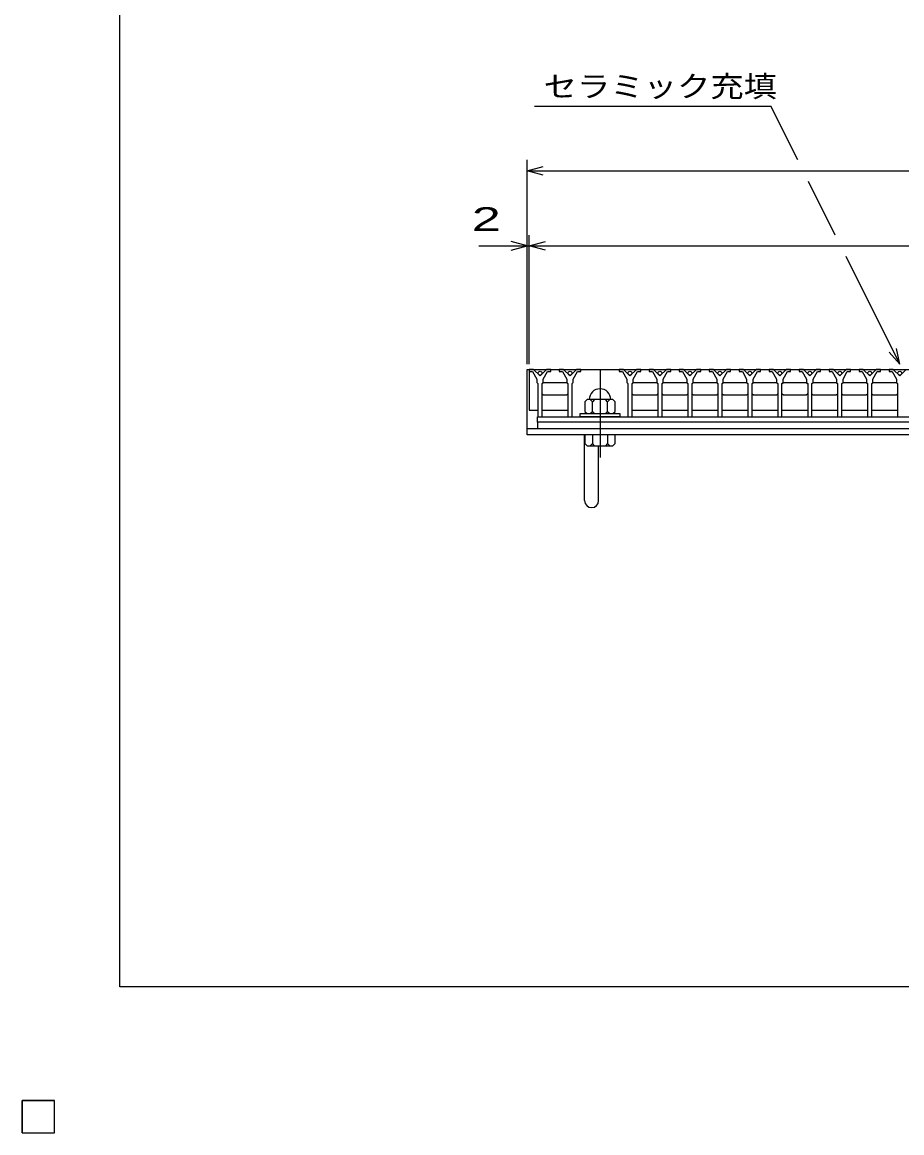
# Model space of a CAD drawing. Units: millimetres, scale not verified. Extents: x -1820 to 1731, y -1282 to 1054.
# Drawn here: x -1820 to -1001, y -1282 to -249 of the extents above; entities that cross this region are included whole.
import ezdxf
from ezdxf.enums import TextEntityAlignment as Align

# ---------------------------------------------------------------- set-up
doc = ezdxf.new("R2010")
doc.units = ezdxf.units.MM
doc.header["$LTSCALE"] = 10
doc.linetypes.add('CHAIN', pattern=[18.5, 12, -1.5, 3.5, -1.5])
for name, color, linetype, lineweight in [('0_2', 150, 'Continuous', 25), ('16', 3, 'Continuous', 25), ('19', 6, 'Continuous', 25), ('22', 2, 'Continuous', 25)]:
    doc.layers.add(name, color=color, linetype=linetype, lineweight=lineweight)
doc.styles.add('ベクトル', font='')
doc.styles.get('ベクトル').set_extended_font_data('ベクトル')

msp = doc.modelspace()

# ---------------------------------------------------------------- linework, layer by layer
at = {"layer": '0_2'}
for p, q in [((-1729, -1146.5), (-1729, 1053.5)), ((1731, -1146.5), (-1729, -1146.5))]:
    msp.add_line(p, q, dxfattribs=at)
at = {"layer": '16'}
for p, q in [((-1348, -572), (-1348, -574)), ((-1344, -572), (-1348, -572)), ((-1348, -572), (-352, -572)), ((-1348, -572), (-1348, -610)), ((-1348, -574), (-1345, -574)), ((-1345, -574), (-1341, -581)), ((-1338, -578), (-1344, -572)), ((-1332, -572), (-1338, -578)), ((-1335, -581), (-1331, -574)), ((-1328, -572), (-1332, -572)), ((-1331, -574), (-1328, -574)), ((-1328, -574), (-1328, -572)), ((-1320.1, -572), (-1320.1, -574)), ((-1316.1, -572), (-1320.1, -572)), ((-1320.1, -574), (-1317.1, -574)), ((-1317.1, -574), (-1313.1, -581)), ((-1310.1, -578), (-1316.1, -572)), ((-1304.1, -572), (-1310.1, -578)), ((-1307.1, -581), (-1303.1, -574)), ((-1300.1, -572), (-1304.1, -572)), ((-1303.1, -574), (-1300.1, -574)), ((-1300.1, -574), (-1300.1, -572)), ((-1264.3, -572), (-1264.3, -574)), ((-1260.3, -572), (-1264.3, -572)), ((-1264.3, -574), (-1261.3, -574)), ((-1261.3, -574), (-1257.3, -581)), ((-1254.3, -578), (-1260.3, -572)), ((-1248.3, -572), (-1254.3, -578)), ((-1251.3, -581), (-1247.3, -574)), ((-1244.3, -572), (-1248.3, -572)), ((-1247.3, -574), (-1244.3, -574)), ((-1244.3, -574), (-1244.3, -572)), ((-1236.4, -572), (-1236.4, -574)), ((-1232.4, -572), (-1236.4, -572)), ((-1236.4, -574), (-1233.4, -574)), ((-1233.4, -574), (-1229.4, -581)), ((-1226.4, -578), (-1232.4, -572)), ((-1220.4, -572), (-1226.4, -578)), ((-1223.4, -581), (-1219.4, -574)), ((-1216.4, -572), (-1220.4, -572)), ((-1219.4, -574), (-1216.4, -574)), ((-1216.4, -574), (-1216.4, -572)), ((-1208.5, -572), (-1208.5, -574)), ((-1204.5, -572), (-1208.5, -572)), ((-1208.5, -574), (-1205.5, -574)), ((-1205.5, -574), (-1201.5, -581)), ((-1198.5, -578), (-1204.5, -572)), ((-1192.5, -572), (-1198.5, -578)), ((-1195.5, -581), (-1191.5, -574)), ((-1188.5, -572), (-1192.5, -572)), ((-1191.5, -574), (-1188.5, -574)), ((-1188.5, -574), (-1188.5, -572)), ((-1180.6, -572), (-1180.6, -574)), ((-1176.6, -572), (-1180.6, -572)), ((-1180.6, -574), (-1177.6, -574)), ((-1177.6, -574), (-1173.6, -581)), ((-1170.6, -578), (-1176.6, -572)), ((-1164.6, -572), (-1170.6, -578)), ((-1167.6, -581), (-1163.6, -574)), ((-1160.6, -572), (-1164.6, -572)), ((-1163.6, -574), (-1160.6, -574)), ((-1160.6, -574), (-1160.6, -572)), ((-1152.7, -572), (-1152.7, -574)), ((-1148.7, -572), (-1152.7, -572)), ((-1152.7, -574), (-1149.7, -574)), ((-1149.7, -574), (-1145.7, -581)), ((-1142.7, -578), (-1148.7, -572)), ((-1136.7, -572), (-1142.7, -578)), ((-1139.7, -581), (-1135.7, -574)), ((-1132.7, -572), (-1136.7, -572)), ((-1135.7, -574), (-1132.7, -574)), ((-1132.7, -574), (-1132.7, -572)), ((-1124.8, -572), (-1124.8, -574)), ((-1120.8, -572), (-1124.8, -572)), ((-1124.8, -574), (-1121.8, -574)), ((-1121.8, -574), (-1117.8, -581)), ((-1114.8, -578), (-1120.8, -572)), ((-1108.8, -572), (-1114.8, -578)), ((-1111.8, -581), (-1107.8, -574)), ((-1104.8, -572), (-1108.8, -572)), ((-1107.8, -574), (-1104.8, -574)), ((-1104.8, -574), (-1104.8, -572)), ((-1096.9, -572), (-1096.9, -574)), ((-1092.9, -572), (-1096.9, -572)), ((-1096.9, -574), (-1093.9, -574)), ((-1093.9, -574), (-1089.9, -581)), ((-1086.9, -578), (-1092.9, -572)), ((-1080.9, -572), (-1086.9, -578)), ((-1083.9, -581), (-1079.9, -574)), ((-1076.9, -572), (-1080.9, -572)), ((-1079.9, -574), (-1076.9, -574)), ((-1076.9, -574), (-1076.9, -572)), ((-1069, -572), (-1069, -574)), ((-1065, -572), (-1069, -572)), ((-1069, -574), (-1066, -574)), ((-1066, -574), (-1062, -581)), ((-1059, -578), (-1065, -572)), ((-1053, -572), (-1059, -578)), ((-1056, -581), (-1052, -574)), ((-1049, -572), (-1053, -572)), ((-1052, -574), (-1049, -574)), ((-1049, -574), (-1049, -572)), ((-1041.1, -572), (-1041.1, -574)), ((-1037.1, -572), (-1041.1, -572)), ((-1041.1, -574), (-1038.1, -574)), ((-1038.1, -574), (-1034.1, -581)), ((-1031.1, -578), (-1037.1, -572)), ((-1025.1, -572), (-1031.1, -578)), ((-1028.1, -581), (-1024.1, -574)), ((-1021.1, -572), (-1025.1, -572)), ((-1024.1, -574), (-1021.1, -574)), ((-1021.1, -574), (-1021.1, -572)), ((-1013.2, -572), (-1013.2, -574)), ((-1009.2, -572), (-1013.2, -572)), ((-1013.2, -574), (-1010.2, -574)), ((-1010.2, -574), (-1006.2, -581)), ((-1003.2, -578), (-1009.2, -572)), ((-997.2, -572), (-1003.2, -578)), ((-1341, -581), (-1341, -584)), ((-1341, -584), (-1340, -585)), ((-1340, -585), (-1340, -616)), ((-1336, -585), (-1335, -584)), ((-1336, -616), (-1336, -585)), ((-1335.75, -585), (-1334.75, -584)), ((-1335, -584), (-1335, -581)), ((-1334.75, -584), (-1313.35, -584)), ((-1313.35, -584), (-1312.35, -585)), ((-1313.1, -581), (-1313.1, -584)), ((-1313.1, -584), (-1312.1, -585)), ((-1312.1, -585), (-1312.1, -616)), ((-1308.1, -585), (-1307.1, -584)), ((-1308.1, -616), (-1308.1, -585)), ((-1307.1, -584), (-1307.1, -581)), ((-1257.3, -581), (-1257.3, -584)), ((-1257.3, -584), (-1256.3, -585)), ((-1256.3, -585), (-1256.3, -616)), ((-1252.3, -585), (-1251.3, -584)), ((-1252.3, -616), (-1252.3, -585)), ((-1252.05, -585), (-1251.05, -584)), ((-1251.3, -584), (-1251.3, -581)), ((-1251.05, -584), (-1229.65, -584)), ((-1229.65, -584), (-1228.65, -585)), ((-1229.4, -581), (-1229.4, -584)), ((-1229.4, -584), (-1228.4, -585)), ((-1228.4, -585), (-1228.4, -616)), ((-1224.4, -585), (-1223.4, -584)), ((-1224.4, -616), (-1224.4, -585)), ((-1224.15, -585), (-1223.15, -584)), ((-1223.4, -584), (-1223.4, -581)), ((-1223.15, -584), (-1201.75, -584)), ((-1201.75, -584), (-1200.75, -585)), ((-1201.5, -581), (-1201.5, -584)), ((-1201.5, -584), (-1200.5, -585)), ((-1200.5, -585), (-1200.5, -616)), ((-1196.5, -585), (-1195.5, -584)), ((-1196.5, -616), (-1196.5, -585)), ((-1196.25, -585), (-1195.25, -584)), ((-1195.5, -584), (-1195.5, -581)), ((-1195.25, -584), (-1173.85, -584)), ((-1173.85, -584), (-1172.85, -585)), ((-1173.6, -581), (-1173.6, -584)), ((-1173.6, -584), (-1172.6, -585)), ((-1172.6, -585), (-1172.6, -616)), ((-1168.6, -585), (-1167.6, -584)), ((-1168.6, -616), (-1168.6, -585)), ((-1168.35, -585), (-1167.35, -584)), ((-1167.6, -584), (-1167.6, -581)), ((-1167.35, -584), (-1145.95, -584)), ((-1145.95, -584), (-1144.95, -585)), ((-1145.7, -581), (-1145.7, -584)), ((-1145.7, -584), (-1144.7, -585)), ((-1144.7, -585), (-1144.7, -616)), ((-1140.7, -585), (-1139.7, -584)), ((-1140.7, -616), (-1140.7, -585)), ((-1140.45, -585), (-1139.45, -584)), ((-1139.7, -584), (-1139.7, -581)), ((-1139.45, -584), (-1118.05, -584)), ((-1118.05, -584), (-1117.05, -585)), ((-1117.8, -581), (-1117.8, -584)), ((-1117.8, -584), (-1116.8, -585)), ((-1116.8, -585), (-1116.8, -616)), ((-1112.8, -585), (-1111.8, -584)), ((-1112.8, -616), (-1112.8, -585)), ((-1112.55, -585), (-1111.55, -584)), ((-1111.8, -584), (-1111.8, -581)), ((-1111.55, -584), (-1090.15, -584)), ((-1090.15, -584), (-1089.15, -585)), ((-1089.9, -581), (-1089.9, -584)), ((-1089.9, -584), (-1088.9, -585)), ((-1088.9, -585), (-1088.9, -616)), ((-1084.9, -585), (-1083.9, -584)), ((-1084.9, -616), (-1084.9, -585)), ((-1084.65, -585), (-1083.65, -584)), ((-1083.9, -584), (-1083.9, -581)), ((-1083.65, -584), (-1062.25, -584)), ((-1062.25, -584), (-1061.25, -585)), ((-1062, -581), (-1062, -584)), ((-1062, -584), (-1061, -585)), ((-1061, -585), (-1061, -616)), ((-1057, -585), (-1056, -584)), ((-1057, -616), (-1057, -585)), ((-1056.75, -585), (-1055.75, -584)), ((-1056, -584), (-1056, -581)), ((-1055.75, -584), (-1034.35, -584)), ((-1034.35, -584), (-1033.35, -585)), ((-1034.1, -581), (-1034.1, -584)), ((-1034.1, -584), (-1033.1, -585)), ((-1033.1, -585), (-1033.1, -616)), ((-1029.1, -585), (-1028.1, -584)), ((-1029.1, -616), (-1029.1, -585)), ((-1028.85, -585), (-1027.85, -584)), ((-1028.1, -584), (-1028.1, -581)), ((-1027.85, -584), (-1006.45, -584)), ((-1006.45, -584), (-1005.45, -585)), ((-1006.2, -581), (-1006.2, -584)), ((-1006.2, -584), (-1005.2, -585)), ((-1005.2, -585), (-1005.2, -616)), ((-1334.75, -596), (-1335.75, -595)), ((-1313.35, -596), (-1334.75, -596)), ((-1312.35, -595), (-1313.35, -596)), ((-1251.05, -596), (-1252.05, -595)), ((-1229.65, -596), (-1251.05, -596)), ((-1228.65, -595), (-1229.65, -596)), ((-1223.15, -596), (-1224.15, -595)), ((-1201.75, -596), (-1223.15, -596)), ((-1200.75, -595), (-1201.75, -596)), ((-1195.25, -596), (-1196.25, -595)), ((-1173.85, -596), (-1195.25, -596)), ((-1172.85, -595), (-1173.85, -596)), ((-1167.35, -596), (-1168.35, -595)), ((-1145.95, -596), (-1167.35, -596)), ((-1144.95, -595), (-1145.95, -596)), ((-1139.45, -596), (-1140.45, -595)), ((-1118.05, -596), (-1139.45, -596)), ((-1117.05, -595), (-1118.05, -596)), ((-1111.55, -596), (-1112.55, -595)), ((-1090.15, -596), (-1111.55, -596)), ((-1089.15, -595), (-1090.15, -596)), ((-1083.65, -596), (-1084.65, -595)), ((-1062.25, -596), (-1083.65, -596)), ((-1061.25, -595), (-1062.25, -596)), ((-1055.75, -596), (-1056.75, -595)), ((-1034.35, -596), (-1055.75, -596)), ((-1033.35, -595), (-1034.35, -596)), ((-1027.85, -596), (-1028.85, -595)), ((-1006.45, -596), (-1027.85, -596)), ((-1005.45, -595), (-1006.45, -596)), ((-1294.2, -600), (-1296.2, -602)), ((-1296.2, -602), (-1296.2, -611)), ((-1270.2, -600), (-1294.2, -600)), ((-1289.2, -602), (-1291.2, -600)), ((-1287.2, -600), (-1289.2, -602)), ((-1289.2, -611), (-1289.2, -602)), ((-1275.2, -602), (-1277.2, -600)), ((-1273.2, -600), (-1275.2, -602)), ((-1275.2, -611), (-1275.2, -602)), ((-1268.2, -602), (-1270.2, -600)), ((-1268.2, -611), (-1268.2, -602)), ((-1348, -610), (-1340.25, -610)), ((-1340.25, -616), (-359.75, -616)), ((-1340.25, -621), (-1340.25, -616)), ((-1340, -616), (-1336, -616)), ((-1335.75, -610), (-1312.35, -610)), ((-1312.1, -616), (-1308.1, -616)), ((-1300.7, -616), (-1300.7, -613)), ((-1300.7, -613), (-1263.7, -613)), ((-1263.7, -616), (-1300.7, -616)), ((-1296.2, -611), (-1294.2, -613)), ((-1291.2, -613), (-1289.2, -611)), ((-1289.2, -611), (-1287.2, -613)), ((-1277.2, -613), (-1275.2, -611)), ((-1275.2, -611), (-1273.2, -613)), ((-1270.2, -613), (-1268.2, -611)), ((-1263.7, -613), (-1263.7, -616)), ((-1256.3, -616), (-1252.3, -616)), ((-1252.05, -610), (-1228.65, -610)), ((-1228.4, -616), (-1224.4, -616)), ((-1224.15, -610), (-1200.75, -610)), ((-1200.5, -616), (-1196.5, -616)), ((-1196.25, -610), (-1172.85, -610)), ((-1172.6, -616), (-1168.6, -616)), ((-1168.35, -610), (-1144.95, -610)), ((-1144.7, -616), (-1140.7, -616)), ((-1140.45, -610), (-1117.05, -610)), ((-1116.8, -616), (-1112.8, -616)), ((-1112.55, -610), (-1089.15, -610)), ((-1088.9, -616), (-1084.9, -616)), ((-1084.65, -610), (-1061.25, -610)), ((-1061, -616), (-1057, -616)), ((-1056.75, -610), (-1033.35, -610)), ((-1033.1, -616), (-1029.1, -616)), ((-1028.85, -610), (-1005.45, -610)), ((-1005.2, -616), (-1001.2, -616)), ((-359.75, -621), (-1340.25, -621)), ((-1340.25, -621), (-1340.25, -627)), ((-1340.25, -627), (-359.75, -627)), ((-1820, -1252.5), (-1790, -1252.5)), ((-1820, -1282.5), (-1820, -1252.5)), ((-1820, -1252.5), (-1790, -1252.5)), ((-1820, -1282.5), (-1820, -1252.5)), ((-1820, -1252.5), (-1790, -1252.5)), ((-1820, -1282.5), (-1820, -1252.5)), ((-1820, -1252.5), (-1790, -1252.5)), ((-1820, -1282.5), (-1820, -1252.5)), ((-1820, -1252.5), (-1790, -1252.5)), ((-1820, -1282.5), (-1820, -1252.5)), ((-1790, -1282.5), (-1790, -1252.5)), ((-1790, -1282.5), (-1790, -1252.5)), ((-1790, -1282.5), (-1790, -1252.5)), ((-1790, -1282.5), (-1790, -1252.5)), ((-1790, -1282.5), (-1790, -1252.5)), ((-1820, -1282.5), (-1790, -1282.5)), ((-1820, -1282.5), (-1790, -1282.5)), ((-1820, -1282.5), (-1790, -1282.5)), ((-1820, -1282.5), (-1790, -1282.5)), ((-1820, -1282.5), (-1790, -1282.5))]:
    msp.add_line(p, q, dxfattribs=at)
at = {"layer": '16', "linetype": 'CHAIN'}
msp.add_line((-1282.2, -573), (-1282.2, -654), dxfattribs=at)
at = {"layer": '16'}
for centre in [(-1338, -575.5), (-1310.1, -575.5), (-1254.3, -575.5), (-1226.4, -575.5), (-1198.5, -575.5), (-1170.6, -575.5), (-1142.7, -575.5), (-1114.8, -575.5), (-1086.9, -575.5), (-1059, -575.5), (-1031.1, -575.5), (-1003.2, -575.5)]:
    msp.add_circle(centre, 1.8, dxfattribs=at)
msp.add_arc((-1282.2, -600), 10, 0, 180, dxfattribs=at)
at = {"layer": '19'}
for p, q in [((-1350, -627), (-1350, -572)), ((-1350, -572), (-1348, -572)), ((-1350, -627), (-350, -627)), ((-1350, -633), (-1350, -627)), ((-350, -633), (-1350, -633)), ((-1296.5, -694.11), (-1296.5, -633)), ((-1296.2, -633), (-1296.2, -641)), ((-1268.2, -633), (-1296.2, -633)), ((-1289.2, -633), (-1289.2, -641)), ((-1275.2, -633), (-1275.2, -641)), ((-1268.2, -641), (-1268.2, -633)), ((-1296.2, -641), (-1294.2, -643)), ((-1294.2, -643), (-1270.2, -643)), ((-1289.2, -641), (-1291.2, -643)), ((-1287.2, -643), (-1289.2, -641)), ((-1283.5, -694.11), (-1283.5, -643)), ((-1275.2, -641), (-1277.2, -643)), ((-1273.2, -643), (-1275.2, -641)), ((-1270.2, -643), (-1268.2, -641))]:
    msp.add_line(p, q, dxfattribs=at)
msp.add_arc((-1290, -694.11), 6.5, 180, 0, dxfattribs=at)
at = {"layer": '22', "color": 4}
for p, q in [((-1343.2, -327), (-1123.2, -327)), ((-1098.2, -377), (-1123.2, -327)), ((-1350, -567), (-1350, -377)), ((-1350, -387), (-1335, -383)), ((-1335, -391), (-1350, -387)), ((-1350, -387), (-350, -387)), ((-1063.2, -447), (-1088.2, -397)), ((-1350, -457), (-1365, -453)), ((-1350, -567), (-1350, -447)), ((-1348, -567), (-1348, -447)), ((-1348, -457), (-1333, -453)), ((-1395, -457), (-1350, -457)), ((-1365, -461), (-1350, -457)), ((-1350, -457), (-1348, -457)), ((-1333, -461), (-1348, -457)), ((-1348, -457), (-352, -457)), ((-1003.2, -567), (-1053.2, -467)), ((-1003.2, -567), (-1013.2, -556)), ((-1003.2, -567), (-1006.2, -552.4))]:
    msp.add_line(p, q, dxfattribs=at)
at = {"layer": '22'}
for p, q in [((-1790, -1252.5), (-1820, -1252.5)), ((-1820, -1252.5), (-1820, -1282.5)), ((-1790, -1252.5), (-1820, -1252.5)), ((-1820, -1252.5), (-1820, -1282.5)), ((-1790, -1252.5), (-1820, -1252.5)), ((-1820, -1252.5), (-1820, -1282.5)), ((-1790, -1282.5), (-1790, -1252.5)), ((-1790, -1282.5), (-1790, -1252.5)), ((-1790, -1282.5), (-1790, -1252.5)), ((-1820, -1282.5), (-1790, -1282.5)), ((-1820, -1282.5), (-1790, -1282.5)), ((-1820, -1282.5), (-1790, -1282.5))]:
    msp.add_line(p, q, dxfattribs=at)

# ---------------------------------------------------------------- texts
at = {"layer": '22', "style": 'ベクトル'}
for s, height, width, p in [('セラミック充填', 19.79, 1.15, (-1334.7, -308.5)), (' 2 ', 21.99, 1.65, (-1415, -432))]:
    msp.add_text(s, height=height, dxfattribs=dict(at, width=width)).set_placement(p, align=Align.MIDDLE_LEFT)

doc.saveas('drawing.dxf')
